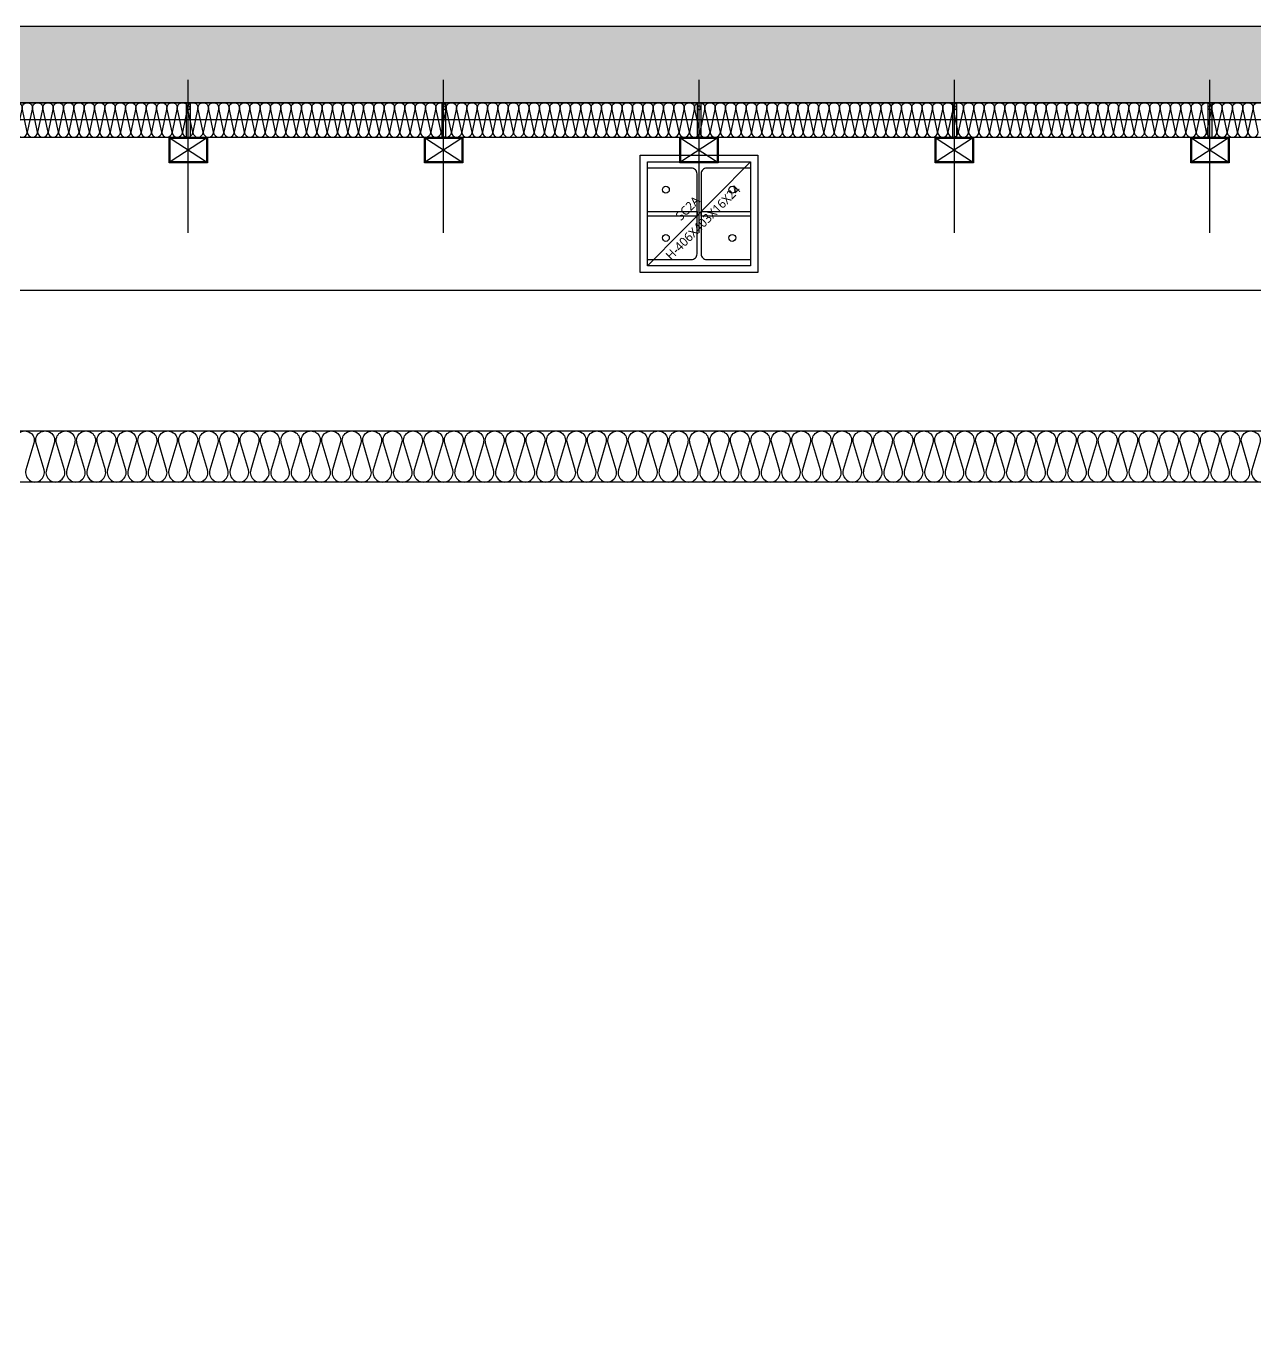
# Model space of a CAD drawing. Header units: millimetres. Extents: x 9 to 147, y 4 to 115.
# Drawn here: x 99.87 to 104.68, y 81.54 to 86.64 of the extents above; entities that cross this region are included whole.
import ezdxf
from ezdxf.enums import TextEntityAlignment as Align

# ---------------------------------------------------------------- set-up
doc = ezdxf.new("R2010")
doc.units = ezdxf.units.MM
doc.header["$LTSCALE"] = 200
doc.layers.get('DEFPOINTS').update_dxf_attribs({"color": 137})
doc.layers.add('AREA', color=30, linetype='Continuous', plot=False)
for name, color, linetype in [('XR-PLAN$0$09GIRDER', 252, 'Continuous'), ('XR-PLAN$0$AA-WAXM-FRAM', 252, 'Continuous'), ('XR-PLAN$0$ELE-6', 252, 'Continuous'), ('XR-PLAN$0$ELE-7', 252, 'Continuous'), ('XR-PLAN$0$ETC', 252, 'Continuous'), ('XR-PLAN$0$HAT', 252, 'Continuous'), ('XR-PLAN$0$HAT-BRICK', 252, 'Continuous'), ('XR-PLAN$0$HAT-INS', 252, 'Continuous'), ('XR-PLAN$0$STEEL BASE', 252, 'Continuous'), ('XR-PLAN$0$메탈판넬-2', 252, 'Continuous'), ('XR-PLAN$0$방화', 252, 'Continuous')]:
    doc.layers.add(name, color=color, linetype=linetype)
doc.styles.add('XR-PLAN$0$스타일1', font='MALGUN_0.TTF')

# ---------------------------------------------------------------- blocks, each defined once
blk = doc.blocks.new('*U97')
at = {"layer": 'XR-PLAN$0$HAT-INS'}
for points in [[(-32940.4, 0, -0.414214), (-32955.4, 15), (-32940.4, 85, 1), (-32970.4, 85), (-32955.4, 15, -0.414214), (-32970.4, 0, 0.414214)], [(-32910.4, 0, -0.414214), (-32925.4, 15), (-32910.4, 85, 1), (-32940.4, 85), (-32925.4, 15, -0.414214), (-32940.4, 0, 0.414214)], [(-32880.4, 0, -0.414214), (-32895.4, 15), (-32880.4, 85, 1), (-32910.4, 85), (-32895.4, 15, -0.414214), (-32910.4, 0, 0.414214)], [(-32850.4, 0, -0.414214), (-32865.4, 15), (-32850.4, 85, 1), (-32880.4, 85), (-32865.4, 15, -0.414214), (-32880.4, 0, 0.414214)], [(-32820.4, 0, -0.414214), (-32835.4, 15), (-32820.4, 85, 1), (-32850.4, 85), (-32835.4, 15, -0.414214), (-32850.4, 0, 0.414214)], [(-32790.4, 0, -0.414214), (-32805.4, 15), (-32790.4, 85, 1), (-32820.4, 85), (-32805.4, 15, -0.414214), (-32820.4, 0, 0.414214)], [(-32760.4, 0, -0.414214), (-32775.4, 15), (-32760.4, 85, 1), (-32790.4, 85), (-32775.4, 15, -0.414214), (-32790.4, 0, 0.414214)], [(-32730.4, 0, -0.414214), (-32745.4, 15), (-32730.4, 85, 1), (-32760.4, 85), (-32745.4, 15, -0.414214), (-32760.4, 0, 0.414214)], [(-32700.4, 0, -0.414214), (-32715.4, 15), (-32700.4, 85, 1), (-32730.4, 85), (-32715.4, 15, -0.414214), (-32730.4, 0, 0.414214)], [(-32670.4, 0, -0.414214), (-32685.4, 15), (-32670.4, 85, 1), (-32700.4, 85), (-32685.4, 15, -0.414214), (-32700.4, 0, 0.414214)], [(-32640.4, 0, -0.414214), (-32655.4, 15), (-32640.4, 85, 1), (-32670.4, 85), (-32655.4, 15, -0.414214), (-32670.4, 0, 0.414214)], [(-32610.4, 0, -0.414214), (-32625.4, 15), (-32610.4, 85, 1), (-32640.4, 85), (-32625.4, 15, -0.414214), (-32640.4, 0, 0.414214)], [(-32580.4, 0, -0.414214), (-32595.4, 15), (-32580.4, 85, 1), (-32610.4, 85), (-32595.4, 15, -0.414214), (-32610.4, 0, 0.414214)], [(-32550.4, 0, -0.414214), (-32565.4, 15), (-32550.4, 85, 1), (-32580.4, 85), (-32565.4, 15, -0.414214), (-32580.4, 0, 0.414214)], [(-32520.4, 0, -0.414214), (-32535.4, 15), (-32520.4, 85, 1), (-32550.4, 85), (-32535.4, 15, -0.414214), (-32550.4, 0, 0.414214)], [(-32490.4, 0, -0.414214), (-32505.4, 15), (-32490.4, 85, 1), (-32520.4, 85), (-32505.4, 15, -0.414214), (-32520.4, 0, 0.414214)], [(-32460.4, 0, -0.414214), (-32475.4, 15), (-32460.4, 85, 1), (-32490.4, 85), (-32475.4, 15, -0.414214), (-32490.4, 0, 0.414214)], [(-32430.4, 0, -0.414214), (-32445.4, 15), (-32430.4, 85, 1), (-32460.4, 85), (-32445.4, 15, -0.414214), (-32460.4, 0, 0.414214)], [(-32400.4, 0, -0.414214), (-32415.4, 15), (-32400.4, 85, 1), (-32430.4, 85), (-32415.4, 15, -0.414214), (-32430.4, 0, 0.414214)], [(-32370.4, 0, -0.414214), (-32385.4, 15), (-32370.4, 85, 1), (-32400.4, 85), (-32385.4, 15, -0.414214), (-32400.4, 0, 0.414214)], [(-32340.4, 0, -0.414214), (-32355.4, 15), (-32340.4, 85, 1), (-32370.4, 85), (-32355.4, 15, -0.414214), (-32370.4, 0, 0.414214)], [(-32310.4, 0, -0.414214), (-32325.4, 15), (-32310.4, 85, 1), (-32340.4, 85), (-32325.4, 15, -0.414214), (-32340.4, 0, 0.414214)], [(-32280.4, 0, -0.414214), (-32295.4, 15), (-32280.4, 85, 1), (-32310.4, 85), (-32295.4, 15, -0.414214), (-32310.4, 0, 0.414214)], [(-32250.4, 0, -0.414214), (-32265.4, 15), (-32250.4, 85, 1), (-32280.4, 85), (-32265.4, 15, -0.414214), (-32280.4, 0, 0.414214)], [(-32220.4, 0, -0.414214), (-32235.4, 15), (-32220.4, 85, 1), (-32250.4, 85), (-32235.4, 15, -0.414214), (-32250.4, 0, 0.414214)], [(-32190.4, 0, -0.414214), (-32205.4, 15), (-32190.4, 85, 1), (-32220.4, 85), (-32205.4, 15, -0.414214), (-32220.4, 0, 0.414214)], [(-32160.4, 0, -0.414214), (-32175.4, 15), (-32160.4, 85, 1), (-32190.4, 85), (-32175.4, 15, -0.414214), (-32190.4, 0, 0.414214)], [(-32130.4, 0, -0.414214), (-32145.4, 15), (-32130.4, 85, 1), (-32160.4, 85), (-32145.4, 15, -0.414214), (-32160.4, 0, 0.414214)], [(-32100.4, 0, -0.414214), (-32115.4, 15), (-32100.4, 85, 1), (-32130.4, 85), (-32115.4, 15, -0.414214), (-32130.4, 0, 0.414214)], [(-32070.4, 0, -0.414214), (-32085.4, 15), (-32070.4, 85, 1), (-32100.4, 85), (-32085.4, 15, -0.414214), (-32100.4, 0, 0.414214)], [(-32040.4, 0, -0.414214), (-32055.4, 15), (-32040.4, 85, 1), (-32070.4, 85), (-32055.4, 15, -0.414214), (-32070.4, 0, 0.414214)], [(-32010.4, 0, -0.414214), (-32025.4, 15), (-32010.4, 85, 1), (-32040.4, 85), (-32025.4, 15, -0.414214), (-32040.4, 0, 0.414214)], [(-31980.4, 0, -0.414214), (-31995.4, 15), (-31980.4, 85, 1), (-32010.4, 85), (-31995.4, 15, -0.414214), (-32010.4, 0, 0.414214)], [(-31950.4, 0, -0.414214), (-31965.4, 15), (-31950.4, 85, 1), (-31980.4, 85), (-31965.4, 15, -0.414214), (-31980.4, 0, 0.414214)], [(-31920.4, 0, -0.414214), (-31935.4, 15), (-31920.4, 85, 1), (-31950.4, 85), (-31935.4, 15, -0.414214), (-31950.4, 0, 0.414214)], [(-31890.4, 0, -0.414214), (-31905.4, 15), (-31890.4, 85, 1), (-31920.4, 85), (-31905.4, 15, -0.414214), (-31920.4, 0, 0.414214)], [(-31860.4, 0, -0.414214), (-31875.4, 15), (-31860.4, 85, 1), (-31890.4, 85), (-31875.4, 15, -0.414214), (-31890.4, 0, 0.414214)], [(-31830.4, 0, -0.414214), (-31845.4, 15), (-31830.4, 85, 1), (-31860.4, 85), (-31845.4, 15, -0.414214), (-31860.4, 0, 0.414214)], [(-31800.4, 0, -0.414214), (-31815.4, 15), (-31800.4, 85, 1), (-31830.4, 85), (-31815.4, 15, -0.414214), (-31830.4, 0, 0.414214)], [(-31770.4, 0, -0.414214), (-31785.4, 15), (-31770.4, 85, 1), (-31800.4, 85), (-31785.4, 15, -0.414214), (-31800.4, 0, 0.414214)], [(-31740.4, 0, -0.414214), (-31755.4, 15), (-31740.4, 85, 1), (-31770.4, 85), (-31755.4, 15, -0.414214), (-31770.4, 0, 0.414214)], [(-31710.4, 0, -0.414214), (-31725.4, 15), (-31710.4, 85, 1), (-31740.4, 85), (-31725.4, 15, -0.414214), (-31740.4, 0, 0.414214)], [(-31680.4, 0, -0.414214), (-31695.4, 15), (-31680.4, 85, 1), (-31710.4, 85), (-31695.4, 15, -0.414214), (-31710.4, 0, 0.414214)], [(-31650.4, 0, -0.414214), (-31665.4, 15), (-31650.4, 85, 1), (-31680.4, 85), (-31665.4, 15, -0.414214), (-31680.4, 0, 0.414214)], [(-31620.4, 0, -0.414214), (-31635.4, 15), (-31620.4, 85, 1), (-31650.4, 85), (-31635.4, 15, -0.414214), (-31650.4, 0, 0.414214)], [(-31590.4, 0, -0.414214), (-31605.4, 15), (-31590.4, 85, 1), (-31620.4, 85), (-31605.4, 15, -0.414214), (-31620.4, 0, 0.414214)], [(-31560.4, 0, -0.414214), (-31575.4, 15), (-31560.4, 85, 1), (-31590.4, 85), (-31575.4, 15, -0.414214), (-31590.4, 0, 0.414214)], [(-31530.4, 0, -0.414214), (-31545.4, 15), (-31530.4, 85, 1), (-31560.4, 85), (-31545.4, 15, -0.414214), (-31560.4, 0, 0.414214)], [(-31500.4, 0, -0.414214), (-31515.4, 15), (-31500.4, 85, 1), (-31530.4, 85), (-31515.4, 15, -0.414214), (-31530.4, 0, 0.414214)], [(-31470.4, 0, -0.414214), (-31485.4, 15), (-31470.4, 85, 1), (-31500.4, 85), (-31485.4, 15, -0.414214), (-31500.4, 0, 0.414214)], [(-31440.4, 0, -0.414214), (-31455.4, 15), (-31440.4, 85, 1), (-31470.4, 85), (-31455.4, 15, -0.414214), (-31470.4, 0, 0.414214)], [(-31410.4, 0, -0.414214), (-31425.4, 15), (-31410.4, 85, 1), (-31440.4, 85), (-31425.4, 15, -0.414214), (-31440.4, 0, 0.414214)], [(-31380.4, 0, -0.414214), (-31395.4, 15), (-31380.4, 85, 1), (-31410.4, 85), (-31395.4, 15, -0.414214), (-31410.4, 0, 0.414214)], [(-31350.4, 0, -0.414214), (-31365.4, 15), (-31350.4, 85, 1), (-31380.4, 85), (-31365.4, 15, -0.414214), (-31380.4, 0, 0.414214)], [(-31320.4, 0, -0.414214), (-31335.4, 15), (-31320.4, 85, 1), (-31350.4, 85), (-31335.4, 15, -0.414214), (-31350.4, 0, 0.414214)], [(-31290.4, 0, -0.414214), (-31305.4, 15), (-31290.4, 85, 1), (-31320.4, 85), (-31305.4, 15, -0.414214), (-31320.4, 0, 0.414214)], [(-31260.4, 0, -0.414214), (-31275.4, 15), (-31260.4, 85, 1), (-31290.4, 85), (-31275.4, 15, -0.414214), (-31290.4, 0, 0.414214)], [(-31230.4, 0, -0.414214), (-31245.4, 15), (-31230.4, 85, 1), (-31260.4, 85), (-31245.4, 15, -0.414214), (-31260.4, 0, 0.414214)], [(-31200.4, 0, -0.414214), (-31215.4, 15), (-31200.4, 85, 1), (-31230.4, 85), (-31215.4, 15, -0.414214), (-31230.4, 0, 0.414214)], [(-31170.4, 0, -0.414214), (-31185.4, 15), (-31170.4, 85, 1), (-31200.4, 85), (-31185.4, 15, -0.414214), (-31200.4, 0, 0.414214)], [(-31140.4, 0, -0.414214), (-31155.4, 15), (-31140.4, 85, 1), (-31170.4, 85), (-31155.4, 15, -0.414214), (-31170.4, 0, 0.414214)], [(-31110.4, 0, -0.414214), (-31125.4, 15), (-31110.4, 85, 1), (-31140.4, 85), (-31125.4, 15, -0.414214), (-31140.4, 0, 0.414214)], [(-31080.4, 0, -0.414214), (-31095.4, 15), (-31080.4, 85, 1), (-31110.4, 85), (-31095.4, 15, -0.414214), (-31110.4, 0, 0.414214)], [(-31050.4, 0, -0.414214), (-31065.4, 15), (-31050.4, 85, 1), (-31080.4, 85), (-31065.4, 15, -0.414214), (-31080.4, 0, 0.414214)], [(-31020.4, 0, -0.414214), (-31035.4, 15), (-31020.4, 85, 1), (-31050.4, 85), (-31035.4, 15, -0.414214), (-31050.4, 0, 0.414214)], [(-30990.4, 0, -0.414214), (-31005.4, 15), (-30990.4, 85, 1), (-31020.4, 85), (-31005.4, 15, -0.414214), (-31020.4, 0, 0.414214)], [(-30960.4, 0, -0.414214), (-30975.4, 15), (-30960.4, 85, 1), (-30990.4, 85), (-30975.4, 15, -0.414214), (-30990.4, 0, 0.414214)], [(-30930.4, 0, -0.414214), (-30945.4, 15), (-30930.4, 85, 1), (-30960.4, 85), (-30945.4, 15, -0.414214), (-30960.4, 0, 0.414214)], [(-30900.4, 0, -0.414214), (-30915.4, 15), (-30900.4, 85, 1), (-30930.4, 85), (-30915.4, 15, -0.414214), (-30930.4, 0, 0.414214)], [(-30870.4, 0, -0.414214), (-30885.4, 15), (-30870.4, 85, 1), (-30900.4, 85), (-30885.4, 15, -0.414214), (-30900.4, 0, 0.414214)], [(-30840.4, 0, -0.414214), (-30855.4, 15), (-30840.4, 85, 1), (-30870.4, 85), (-30855.4, 15, -0.414214), (-30870.4, 0, 0.414214)], [(-30810.4, 0, -0.414214), (-30825.4, 15), (-30810.4, 85, 1), (-30840.4, 85), (-30825.4, 15, -0.414214), (-30840.4, 0, 0.414214)], [(-30780.4, 0, -0.414214), (-30795.4, 15), (-30780.4, 85, 1), (-30810.4, 85), (-30795.4, 15, -0.414214), (-30810.4, 0, 0.414214)], [(-30750.4, 0, -0.414214), (-30765.4, 15), (-30750.4, 85, 1), (-30780.4, 85), (-30765.4, 15, -0.414214), (-30780.4, 0, 0.414214)], [(-30720.4, 0, -0.414214), (-30735.4, 15), (-30720.4, 85, 1), (-30750.4, 85), (-30735.4, 15, -0.414214), (-30750.4, 0, 0.414214)], [(-30690.4, 0, -0.414214), (-30705.4, 15), (-30690.4, 85, 1), (-30720.4, 85), (-30705.4, 15, -0.414214), (-30720.4, 0, 0.414214)], [(-30660.4, 0, -0.414214), (-30675.4, 15), (-30660.4, 85, 1), (-30690.4, 85), (-30675.4, 15, -0.414214), (-30690.4, 0, 0.414214)], [(-30630.4, 0, -0.414214), (-30645.4, 15), (-30630.4, 85, 1), (-30660.4, 85), (-30645.4, 15, -0.414214), (-30660.4, 0, 0.414214)], [(-30600.4, 0, -0.414214), (-30615.4, 15), (-30600.4, 85, 1), (-30630.4, 85), (-30615.4, 15, -0.414214), (-30630.4, 0, 0.414214)], [(-30570.4, 0, -0.414214), (-30585.4, 15), (-30570.4, 85, 1), (-30600.4, 85), (-30585.4, 15, -0.414214), (-30600.4, 0, 0.414214)], [(-30540.4, 0, -0.414214), (-30555.4, 15), (-30540.4, 85, 1), (-30570.4, 85), (-30555.4, 15, -0.414214), (-30570.4, 0, 0.414214)], [(-30510.4, 0, -0.414214), (-30525.4, 15), (-30510.4, 85, 1), (-30540.4, 85), (-30525.4, 15, -0.414214), (-30540.4, 0, 0.414214)], [(-30480.4, 0, -0.414214), (-30495.4, 15), (-30480.4, 85, 1), (-30510.4, 85), (-30495.4, 15, -0.414214), (-30510.4, 0, 0.414214)], [(-30450.4, 0, -0.414214), (-30465.4, 15), (-30450.4, 85, 1), (-30480.4, 85), (-30465.4, 15, -0.414214), (-30480.4, 0, 0.414214)], [(-30420.4, 0, -0.414214), (-30435.4, 15), (-30420.4, 85, 1), (-30450.4, 85), (-30435.4, 15, -0.414214), (-30450.4, 0, 0.414214)], [(-30390.4, 0, -0.414214), (-30405.4, 15), (-30390.4, 85, 1), (-30420.4, 85), (-30405.4, 15, -0.414214), (-30420.4, 0, 0.414214)], [(-30360.4, 0, -0.414214), (-30375.4, 15), (-30360.4, 85, 1), (-30390.4, 85), (-30375.4, 15, -0.414214), (-30390.4, 0, 0.414214)], [(-30330.4, 0, -0.414214), (-30345.4, 15), (-30330.4, 85, 1), (-30360.4, 85), (-30345.4, 15, -0.414214), (-30360.4, 0, 0.414214)], [(-30300.4, 0, -0.414214), (-30315.4, 15), (-30300.4, 85, 1), (-30330.4, 85), (-30315.4, 15, -0.414214), (-30330.4, 0, 0.414214)], [(-30270.4, 0, -0.414214), (-30285.4, 15), (-30270.4, 85, 1), (-30300.4, 85), (-30285.4, 15, -0.414214), (-30300.4, 0, 0.414214)], [(-30240.4, 0, -0.414214), (-30255.4, 15), (-30240.4, 85, 1), (-30270.4, 85), (-30255.4, 15, -0.414214), (-30270.4, 0, 0.414214)], [(-30210.4, 0, -0.414214), (-30225.4, 15), (-30210.4, 85, 1), (-30240.4, 85), (-30225.4, 15, -0.414214), (-30240.4, 0, 0.414214)], [(-30180.4, 0, -0.414214), (-30195.4, 15), (-30180.4, 85, 1), (-30210.4, 85), (-30195.4, 15, -0.414214), (-30210.4, 0, 0.414214)], [(-30150.4, 0, -0.414214), (-30165.4, 15), (-30150.4, 85, 1), (-30180.4, 85), (-30165.4, 15, -0.414214), (-30180.4, 0, 0.414214)], [(-30120.4, 0, -0.414214), (-30135.4, 15), (-30120.4, 85, 1), (-30150.4, 85), (-30135.4, 15, -0.414214), (-30150.4, 0, 0.414214)], [(-30090.4, 0, -0.414214), (-30105.4, 15), (-30090.4, 85, 1), (-30120.4, 85), (-30105.4, 15, -0.414214), (-30120.4, 0, 0.414214)], [(-30060.4, 0, -0.414214), (-30075.4, 15), (-30060.4, 85, 1), (-30090.4, 85), (-30075.4, 15, -0.414214), (-30090.4, 0, 0.414214)], [(-30030.4, 0, -0.414214), (-30045.4, 15), (-30030.4, 85, 1), (-30060.4, 85), (-30045.4, 15, -0.414214), (-30060.4, 0, 0.414214)], [(-30000.4, 0, -0.414214), (-30015.4, 15), (-30000.4, 85, 1), (-30030.4, 85), (-30015.4, 15, -0.414214), (-30030.4, 0, 0.414214)], [(-29970.4, 0, -0.414214), (-29985.4, 15), (-29970.4, 85, 1), (-30000.4, 85), (-29985.4, 15, -0.414214), (-30000.4, 0, 0.414214)], [(-29940.4, 0, -0.414214), (-29955.4, 15), (-29940.4, 85, 1), (-29970.4, 85), (-29955.4, 15, -0.414214), (-29970.4, 0, 0.414214)], [(-29910.4, 0, -0.414214), (-29925.4, 15), (-29910.4, 85, 1), (-29940.4, 85), (-29925.4, 15, -0.414214), (-29940.4, 0, 0.414214)], [(-29880.4, 0, -0.414214), (-29895.4, 15), (-29880.4, 85, 1), (-29910.4, 85), (-29895.4, 15, -0.414214), (-29910.4, 0, 0.414214)], [(-29850.4, 0, -0.414214), (-29865.4, 15), (-29850.4, 85, 1), (-29880.4, 85), (-29865.4, 15, -0.414214), (-29880.4, 0, 0.414214)], [(-29820.4, 0, -0.414214), (-29835.4, 15), (-29820.4, 85, 1), (-29850.4, 85), (-29835.4, 15, -0.414214), (-29850.4, 0, 0.414214)], [(-29790.4, 0, -0.414214), (-29805.4, 15), (-29790.4, 85, 1), (-29820.4, 85), (-29805.4, 15, -0.414214), (-29820.4, 0, 0.414214)], [(-29760.4, 0, -0.414214), (-29775.4, 15), (-29760.4, 85, 1), (-29790.4, 85), (-29775.4, 15, -0.414214), (-29790.4, 0, 0.414214)], [(-29730.4, 0, -0.414214), (-29745.4, 15), (-29730.4, 85, 1), (-29760.4, 85), (-29745.4, 15, -0.414214), (-29760.4, 0, 0.414214)], [(-29700.4, 0, -0.414214), (-29715.4, 15), (-29700.4, 85, 1), (-29730.4, 85), (-29715.4, 15, -0.414214), (-29730.4, 0, 0.414214)], [(-29670.4, 0, -0.414214), (-29685.4, 15), (-29670.4, 85, 1), (-29700.4, 85), (-29685.4, 15, -0.414214), (-29700.4, 0, 0.414214)], [(-29640.4, 0, -0.414214), (-29655.4, 15), (-29640.4, 85, 1), (-29670.4, 85), (-29655.4, 15, -0.414214), (-29670.4, 0, 0.414214)], [(-29610.4, 0, -0.414214), (-29625.4, 15), (-29610.4, 85, 1), (-29640.4, 85), (-29625.4, 15, -0.414214), (-29640.4, 0, 0.414214)], [(-29580.4, 0, -0.414214), (-29595.4, 15), (-29580.4, 85, 1), (-29610.4, 85), (-29595.4, 15, -0.414214), (-29610.4, 0, 0.414214)], [(-29550.4, 0, -0.414214), (-29565.4, 15), (-29550.4, 85, 1), (-29580.4, 85), (-29565.4, 15, -0.414214), (-29580.4, 0, 0.414214)], [(-29520.4, 0, -0.414214), (-29535.4, 15), (-29520.4, 85, 1), (-29550.4, 85), (-29535.4, 15, -0.414214), (-29550.4, 0, 0.414214)], [(-29490.4, 0, -0.414214), (-29505.4, 15), (-29490.4, 85, 1), (-29520.4, 85), (-29505.4, 15, -0.414214), (-29520.4, 0, 0.414214)], [(-29460.4, 0, -0.414214), (-29475.4, 15), (-29460.4, 85, 1), (-29490.4, 85), (-29475.4, 15, -0.414214), (-29490.4, 0, 0.414214)], [(-29430.4, 0, -0.414214), (-29445.4, 15), (-29430.4, 85, 1), (-29460.4, 85), (-29445.4, 15, -0.414214), (-29460.4, 0, 0.414214)], [(-29400.4, 0, -0.414214), (-29415.4, 15), (-29400.4, 85, 1), (-29430.4, 85), (-29415.4, 15, -0.414214), (-29430.4, 0, 0.414214)], [(-29370.4, 0, -0.414214), (-29385.4, 15), (-29370.4, 85, 1), (-29400.4, 85), (-29385.4, 15, -0.414214), (-29400.4, 0, 0.414214)]]:
    blk.add_lwpolyline(points, format="xyb", dxfattribs=at)
blk = doc.blocks.new('XR-PLAN$0$SQ-PIPE-100X100X4.5T')
at = {"layer": 'XR-PLAN$0$ELE-6'}
for p, q in [((-88.6, 7.5), (46.4, 7.5)), ((-88.6, -7.5), (46.4, -7.5))]:
    blk.add_line(p, q, dxfattribs=at)
at = {"layer": 'XR-PLAN$0$HAT'}
blk.add_circle((-68.6, 0), 7.5, dxfattribs=at)
blk.add_arc((-101.6, 0), 15.1, 330.1372, 29.8628, dxfattribs=at)
at = {"layer": 'XR-PLAN$0$방화'}
blk.add_lwpolyline([(411.4, 0), (-178.6, 0)], dxfattribs=at)
blk = doc.blocks.new('XR-PLAN$0$SQ-PIPE-100X100X4.5TS')
at = {"layer": 'XR-PLAN$0$AA-WAXM-FRAM'}
for p, q in [((-71, 4), (71, 96)), ((71, 4), (-71, 96))]:
    blk.add_line(p, q, dxfattribs=at)
for points in [[(75, 0), (75, 100), (-75, 100), (-75, 0)], [(71, 4), (71, 96), (-71, 96), (-71, 4)]]:
    blk.add_lwpolyline(points, close=True, dxfattribs=at)
at = {"layer": 'XR-PLAN$0$방화'}
blk.add_lwpolyline([(0, 375), (0, -225)], dxfattribs=at)
blk = doc.blocks.new('XR-PLAN$0$X-PIPE-1PL')
at = {"layer": 'XR-PLAN$0$AA-WAXM-FRAM', "rotation": 90}
for p, xscale in [((59000, 346.4), -1.000000000000004), ((60000, 346.4), -1.000000000000004), ((61000, 346.4), -1.000000000000002), ((62000, 346.4), -1.000000000000004), ((63000, 346.4), -1.000000000000004)]:
    blk.add_blockref('XR-PLAN$0$SQ-PIPE-100X100X4.5T', p, dxfattribs=dict(at, xscale=xscale))
at = {"layer": 'XR-PLAN$0$메탈판넬-2', "xscale": -1, "rotation": 180}
for p in [(59000, 300), (60000, 300), (61000, 300), (62000, 300), (63000, 300)]:
    blk.add_blockref('XR-PLAN$0$SQ-PIPE-100X100X4.5TS', p, dxfattribs=at)
blk = doc.blocks.new('XR-PLAN$0$S-SC2A')
at = {"layer": 'DEFPOINTS'}
blk.add_line((-201.5, -203), (201.5, 203), dxfattribs=at)
blk.add_lwpolyline([(-201.5, 203), (201.5, 203), (201.5, -203), (-201.5, -203)], close=True, dxfattribs=at)
at = {"layer": 'XR-PLAN$0$09GIRDER'}
blk.add_lwpolyline([(-201.5, -203), (-201.5, -179), (-30, -179, 0.414214), (-8, -157), (-8, 157, 0.414214), (-30, 179), (-201.5, 179), (-201.5, 203), (201.5, 203), (201.5, 179), (30, 179, 0.414214), (8, 157), (8, -157, 0.414214), (30, -179), (201.5, -179), (201.5, -203)], format="xyb", close=True, dxfattribs=at)
at = {"layer": 'XR-PLAN$0$STEEL BASE'}
for points in [[(-230, 230), (230, 230), (230, -230), (-230, -230)], [(-201.5, 9.5), (-8, 9.5), (-8, -9.5), (-201.5, -9.5)], [(8, 9.5), (201.5, 9.5), (201.5, -9.5), (8, -9.5)]]:
    blk.add_lwpolyline(points, close=True, dxfattribs=at)
for centre in [(-130, 94.2), (130, 94.2), (-130, -94.2), (130, -94.2)]:
    blk.add_circle(centre, 13.5, dxfattribs=at)
at = {"layer": 'DEFPOINTS', "style": 'XR-PLAN$0$스타일1'}
for s, p in [('H-406X403X16X24', (15.6, -33.5)), ('SC2A', (-44.5, 22))]:
    blk.add_text(s, height=35, rotation=45, dxfattribs=at).set_placement(p, align=Align.MIDDLE_CENTER)
blk = doc.blocks.new('XR-PLAN$0$x-stu-1Fcol')
blk.add_blockref('XR-PLAN$0$S-SC2A', (61000, 0))

msp = doc.modelspace()

# ---------------------------------------------------------------- hatches: boundary and pattern name
at = {"layer": 'XR-PLAN$0$HAT-BRICK'}
h = msp.add_hatch(dxfattribs=at)
h.set_pattern_fill('GRAVEL', color=256, scale=0.01)
h.paths.add_polyline_path([(60.93, 86.635), (113.535, 86.635), (113.535, 76.45), (113.235, 76.45), (113.235, 86.335), (60.93, 86.335)])

# ---------------------------------------------------------------- linework, layer by layer
at = {"layer": 'AREA'}
msp.add_lwpolyline([(113.1675, 86.2675), (41.1325, 86.2675), (41.1325, 42.5327), (113.1675, 42.5327)], close=True, dxfattribs=at)
at = {"layer": 'XR-PLAN$0$ELE-6'}
for p, q in [((73.5, 86.335), (113.235, 86.335)), ((73.5, 86.2), (113.235, 86.2))]:
    msp.add_line(p, q, dxfattribs=at)
at = {"layer": 'XR-PLAN$0$ELE-7'}
msp.add_lwpolyline([(60.93, 86.635), (113.535, 86.635), (113.535, 76.45), (113.235, 76.45), (113.235, 86.335), (60.93, 86.335), (60.93, 86.635)], dxfattribs=at)
at = {"layer": 'XR-PLAN$0$ETC'}
msp.add_lwpolyline([(91.7, 76.4583), (91.7, 85.0503), (111.9, 85.0503), (111.9, 73.8503), (91.7, 73.8503), (91.7, 75.2583), (91.9, 75.2583), (91.9, 74.0503), (111.7, 74.0503), (111.7, 84.8503), (91.9, 84.8503), (91.9, 76.4583)], close=True, dxfattribs=at)
msp.add_lwpolyline([(99.8245, 85.0028, -1.337394), (99.8955, 85.0028), (99.8645, 84.8977, 1.337394), (99.9355, 84.8977), (99.9045, 85.0028, -1.337394), (99.9755, 85.0028), (99.9445, 84.8977, 1.337394), (100.0155, 84.8977), (99.9845, 85.0028, -1.337394), (100.0555, 85.0028), (100.0245, 84.8977, 1.337394), (100.0955, 84.8977), (100.0645, 85.0028, -1.337394), (100.1355, 85.0028), (100.1045, 84.8977, 1.337394), (100.1755, 84.8977), (100.1445, 85.0028, -1.337394), (100.2155, 85.0028), (100.1845, 84.8977, 1.337394), (100.2555, 84.8977), (100.2245, 85.0028, -1.337394), (100.2955, 85.0028), (100.2645, 84.8977, 1.337394), (100.3355, 84.8977), (100.3045, 85.0028, -1.337394), (100.3755, 85.0028), (100.3445, 84.8977, 1.337394), (100.4155, 84.8977), (100.3845, 85.0028, -1.337394), (100.4555, 85.0028), (100.4245, 84.8977, 1.337394), (100.4955, 84.8977), (100.4645, 85.0028, -1.337394), (100.5355, 85.0028), (100.5045, 84.8977, 1.337394), (100.5755, 84.8977), (100.5445, 85.0028, -1.337394), (100.6155, 85.0028), (100.5845, 84.8977, 1.337394), (100.6555, 84.8977), (100.6245, 85.0028, -1.337394), (100.6955, 85.0028), (100.6645, 84.8977, 1.337394), (100.7355, 84.8977), (100.7045, 85.0028, -1.337394), (100.7755, 85.0028), (100.7445, 84.8977, 1.337394), (100.8155, 84.8977), (100.7845, 85.0028, -1.337394), (100.8555, 85.0028), (100.8245, 84.8977, 1.337394), (100.8955, 84.8977), (100.8645, 85.0028, -1.337394), (100.9355, 85.0028), (100.9045, 84.8977, 1.337394), (100.9755, 84.8977), (100.9445, 85.0028, -1.337394), (101.0155, 85.0028), (100.9845, 84.8977, 1.337394), (101.0555, 84.8977), (101.0245, 85.0028, -1.337394), (101.0955, 85.0028), (101.0645, 84.8977, 1.337394), (101.1355, 84.8977), (101.1045, 85.0028, -1.337394), (101.1755, 85.0028), (101.1445, 84.8977, 1.337394), (101.2155, 84.8977), (101.1845, 85.0028, -1.337394), (101.2555, 85.0028), (101.2245, 84.8977, 1.337394), (101.2955, 84.8977), (101.2645, 85.0028, -1.337394), (101.3355, 85.0028), (101.3045, 84.8977, 1.337394), (101.3755, 84.8977), (101.3445, 85.0028, -1.337394), (101.4155, 85.0028), (101.3845, 84.8977, 1.337394), (101.4555, 84.8977), (101.4245, 85.0028, -1.337394), (101.4955, 85.0028), (101.4645, 84.8977, 1.337394), (101.5355, 84.8977), (101.5045, 85.0028, -1.337394), (101.5755, 85.0028), (101.5445, 84.8977, 1.337394), (101.6155, 84.8977), (101.5845, 85.0028, -1.337394), (101.6555, 85.0028), (101.6245, 84.8977, 1.337394), (101.6955, 84.8977), (101.6645, 85.0028, -1.337394), (101.7355, 85.0028), (101.7045, 84.8977, 1.337394), (101.7755, 84.8977), (101.7445, 85.0028, -1.337394), (101.8155, 85.0028), (101.7845, 84.8977, 1.337394), (101.8555, 84.8977), (101.8245, 85.0028, -1.337394), (101.8955, 85.0028), (101.8645, 84.8977, 1.337394), (101.9355, 84.8977), (101.9045, 85.0028, -1.337394), (101.9755, 85.0028), (101.9445, 84.8977, 1.337394), (102.0155, 84.8977), (101.9845, 85.0028, -1.337394), (102.0555, 85.0028), (102.0245, 84.8977, 1.337394), (102.0955, 84.8977), (102.0645, 85.0028, -1.337394), (102.1355, 85.0028), (102.1045, 84.8977, 1.337394), (102.1755, 84.8977), (102.1445, 85.0028, -1.337394), (102.2155, 85.0028), (102.1845, 84.8977, 1.337394), (102.2555, 84.8977), (102.2245, 85.0028, -1.337394), (102.2955, 85.0028), (102.2645, 84.8977, 1.337394), (102.3355, 84.8977), (102.3045, 85.0028, -1.337394), (102.3755, 85.0028), (102.3445, 84.8977, 1.337394), (102.4155, 84.8977), (102.3845, 85.0028, -1.337394), (102.4555, 85.0028), (102.4245, 84.8977, 1.337394), (102.4955, 84.8977), (102.4645, 85.0028, -1.337394), (102.5355, 85.0028), (102.5045, 84.8977, 1.337394), (102.5755, 84.8977), (102.5445, 85.0028, -1.337394), (102.6155, 85.0028), (102.5845, 84.8977, 1.337394), (102.6555, 84.8977), (102.6245, 85.0028, -1.337394), (102.6955, 85.0028), (102.6645, 84.8977, 1.337394), (102.7355, 84.8977), (102.7045, 85.0028, -1.337394), (102.7755, 85.0028), (102.7445, 84.8977, 1.337394), (102.8155, 84.8977), (102.7845, 85.0028, -1.337394), (102.8555, 85.0028), (102.8245, 84.8977, 1.337394), (102.8955, 84.8977), (102.8645, 85.0028, -1.337394), (102.9355, 85.0028), (102.9045, 84.8977, 1.337394), (102.9755, 84.8977), (102.9445, 85.0028, -1.337394), (103.0155, 85.0028), (102.9845, 84.8977, 1.337394), (103.0555, 84.8977), (103.0245, 85.0028, -1.337394), (103.0955, 85.0028), (103.0645, 84.8977, 1.337394), (103.1355, 84.8977), (103.1045, 85.0028, -1.337394), (103.1755, 85.0028), (103.1445, 84.8977, 1.337394), (103.2155, 84.8977), (103.1845, 85.0028, -1.337394), (103.2555, 85.0028), (103.2245, 84.8977, 1.337394), (103.2955, 84.8977), (103.2645, 85.0028, -1.337394), (103.3355, 85.0028), (103.3045, 84.8977, 1.337394), (103.3755, 84.8977), (103.3445, 85.0028, -1.337394), (103.4155, 85.0028), (103.3845, 84.8977, 1.337394), (103.4555, 84.8977), (103.4245, 85.0028, -1.337394), (103.4955, 85.0028), (103.4645, 84.8977, 1.337394), (103.5355, 84.8977), (103.5045, 85.0028, -1.337394), (103.5755, 85.0028), (103.5445, 84.8977, 1.337394), (103.6155, 84.8977), (103.5845, 85.0028, -1.337394), (103.6555, 85.0028), (103.6245, 84.8977, 1.337394), (103.6955, 84.8977), (103.6645, 85.0028, -1.337394), (103.7355, 85.0028), (103.7045, 84.8977, 1.337394), (103.7755, 84.8977), (103.7445, 85.0028, -1.337394), (103.8155, 85.0028), (103.7845, 84.8977, 1.337394), (103.8555, 84.8977), (103.8245, 85.0028, -1.337394), (103.8955, 85.0028), (103.8645, 84.8977, 1.337394), (103.9355, 84.8977), (103.9045, 85.0028, -1.337394), (103.9755, 85.0028), (103.9445, 84.8977, 1.337394), (104.0155, 84.8977), (103.9845, 85.0028, -1.337394), (104.0555, 85.0028), (104.0245, 84.8977, 1.337394), (104.0955, 84.8977), (104.0645, 85.0028, -1.337394), (104.1355, 85.0028), (104.1045, 84.8977, 1.337394), (104.1755, 84.8977), (104.1445, 85.0028, -1.337394), (104.2155, 85.0028), (104.1845, 84.8977, 1.337394), (104.2555, 84.8977), (104.2245, 85.0028, -1.337394), (104.2955, 85.0028), (104.2645, 84.8977, 1.337394), (104.3355, 84.8977), (104.3045, 85.0028, -1.337394), (104.3755, 85.0028), (104.3445, 84.8977, 1.337394), (104.4155, 84.8977), (104.3845, 85.0028, -1.337394), (104.4555, 85.0028), (104.4245, 84.8977, 1.337394), (104.4955, 84.8977), (104.4645, 85.0028, -1.337394), (104.5355, 85.0028), (104.5045, 84.8977, 1.337394), (104.5755, 84.8977), (104.5445, 85.0028, -1.337394), (104.6155, 85.0028), (104.5845, 84.8977, 1.337394), (104.6555, 84.8977), (104.6245, 85.0028, -1.337394), (104.6955, 85.0028), (104.6645, 84.8977, 1.337394), (104.7355, 84.8977)], format="xyb", dxfattribs=at)
at = {"layer": 'XR-PLAN$0$HAT'}
msp.add_lwpolyline([(91.2, 71.675), (112.2, 71.675), (112.2, 85.6), (76.2, 85.6), (76.2, 72.6)], dxfattribs=at)

# ---------------------------------------------------------------- block references
at = {"xscale": 0.001, "yscale": 0.001, "zscale": 0.001}
for name in ['XR-PLAN$0$X-PIPE-1PL', 'XR-PLAN$0$x-stu-1Fcol']:
    msp.add_blockref(name, (41.5, 85.9), dxfattribs=at)
at = {"layer": 'XR-PLAN$0$ELE-6', "xscale": 0.00135, "yscale": 0.00135, "zscale": 0.00135, "rotation": 180}
msp.add_blockref('*U97', (60.1795, 86.335), dxfattribs=at)

doc.saveas('drawing.dxf')
